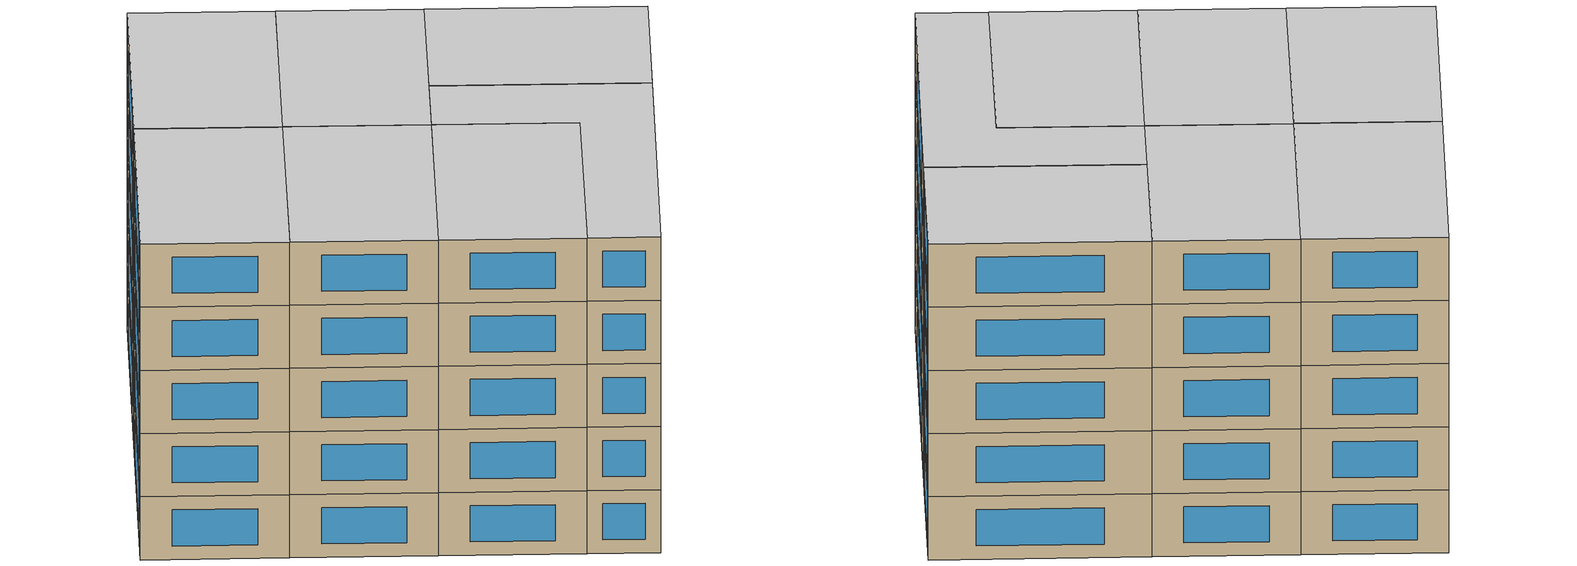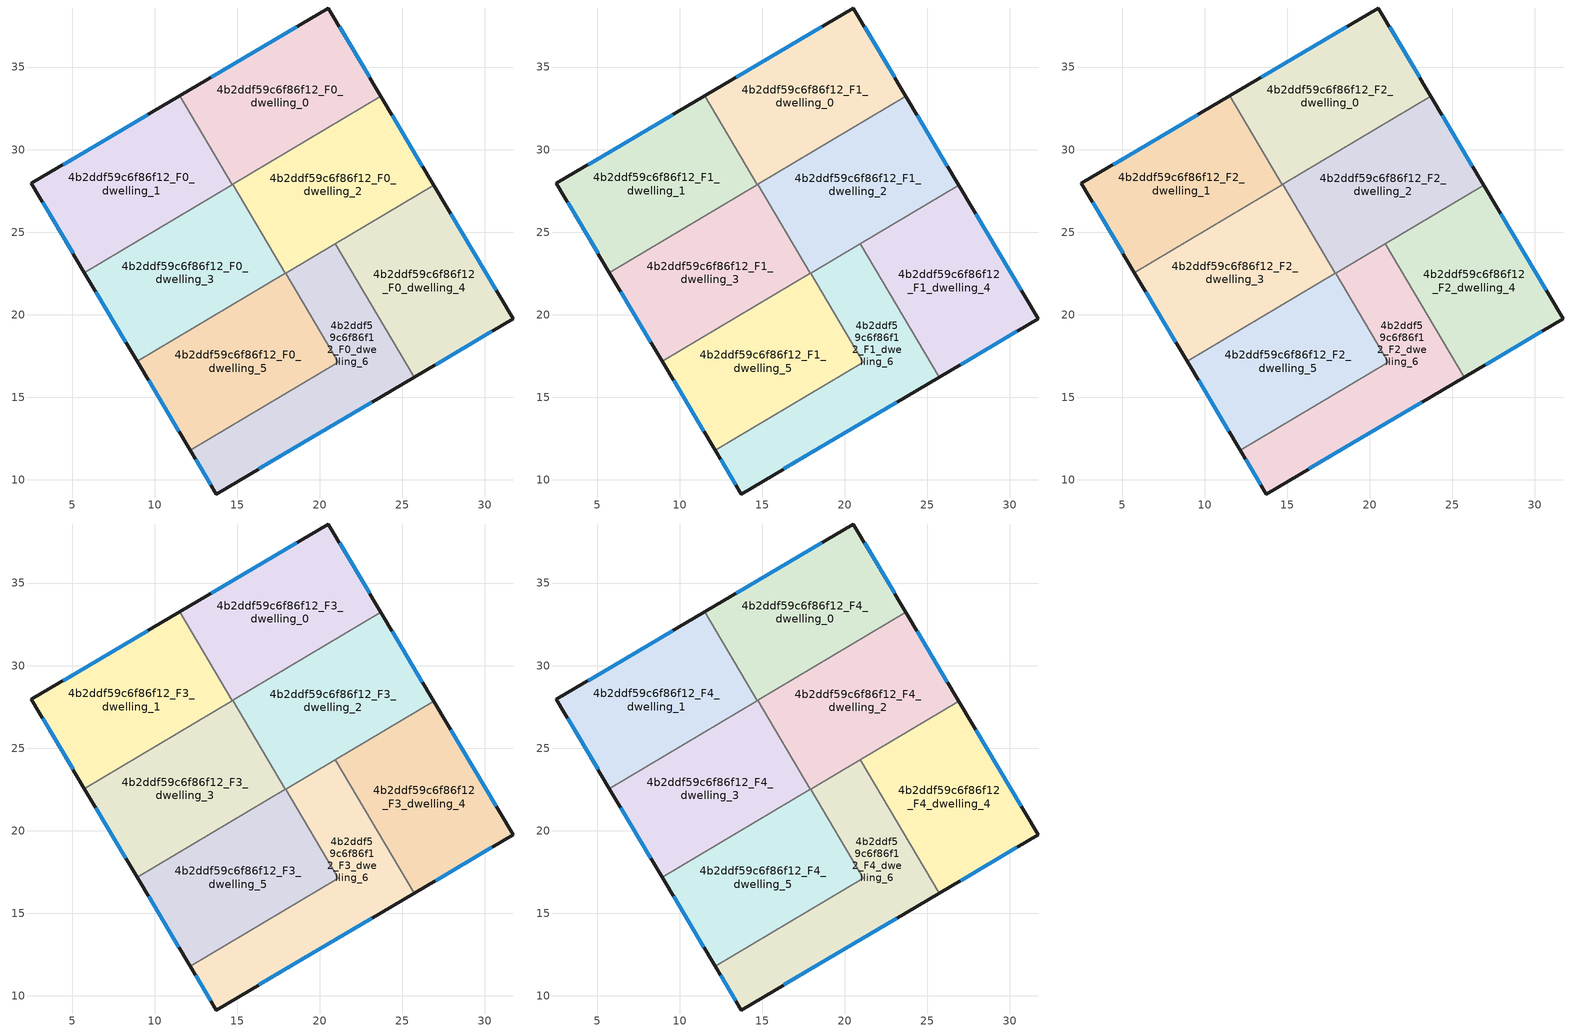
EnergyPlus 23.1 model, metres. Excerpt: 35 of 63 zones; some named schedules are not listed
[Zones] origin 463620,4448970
4b2ddf59c6f86f12_F0_dwelling_0
 floor ground (EU_floor_Construction): 20.53,38.58 23.71,33.23 14.7,27.88 11.5,33.26 z0
 wall outside (EU_wall_Construction): 23.71,33.23 20.53,38.58 11.5,33.26 z0:3
 wall to 4b2ddf59c6f86f12_F0_dwelling_1 (EU_wall_Construction): 11.5,33.26 14.7,27.88 z0:3
 wall to 4b2ddf59c6f86f12_F0_dwelling_2 (EU_wall_Construction): 14.72,27.89 23.71,33.23 z0:3
 wall to 4b2ddf59c6f86f12_F0_dwelling_3 (EU_wall_Construction): 14.7,27.88 14.72,27.89 z0:3
 window (EU_Window_Construction): 18.59,37.44 13.43,34.4 / 23.02,34.37 21.21,37.43 z0.64:2.36
4b2ddf59c6f86f12_F0_dwelling_1
 floor ground (EU_floor_Construction): 11.5,33.26 14.7,27.88 5.74,22.55 2.52,27.96 z0
 wall outside (EU_wall_Construction): 11.5,33.26 2.52,27.96 5.74,22.55 z0:3
 wall to 4b2ddf59c6f86f12_F0_dwelling_3 (EU_wall_Construction): 5.74,22.55 14.7,27.88 z0:3
 window (EU_Window_Construction): 9.58,32.12 4.44,29.09 / 3.21,26.8 5.05,23.71 z0.64:2.36
4b2ddf59c6f86f12_F0_dwelling_2
 floor ground (EU_floor_Construction): 23.71,33.23 26.9,27.85 17.92,22.51 14.72,27.89 z0
 wall outside (EU_wall_Construction): 26.9,27.85 23.71,33.23 z0:3
 wall to 4b2ddf59c6f86f12_F0_dwelling_3 (EU_wall_Construction): 14.72,27.89 17.92,22.51 z0:3
 wall to 4b2ddf59c6f86f12_F0_dwelling_4 (EU_wall_Construction): 20.93,24.3 26.9,27.85 z0:3
 wall to 4b2ddf59c6f86f12_F0_dwelling_6 (EU_wall_Construction): 17.92,22.51 20.93,24.3 z0:3
 window (EU_Window_Construction): 26.22,29 24.39,32.07 z0.64:2.36
4b2ddf59c6f86f12_F0_dwelling_3
 floor ground (EU_floor_Construction): 14.72,27.89 17.92,22.51 8.94,17.17 5.74,22.55 z0
 wall outside (EU_wall_Construction): 5.74,22.55 8.94,17.17 z0:3
 wall to 4b2ddf59c6f86f12_F0_dwelling_5 (EU_wall_Construction): 8.94,17.17 17.92,22.51 z0:3
 window (EU_Window_Construction): 6.42,21.4 8.25,18.33 z0.64:2.36
4b2ddf59c6f86f12_F0_dwelling_4
 floor ground (EU_floor_Construction): 26.9,27.85 31.71,19.75 25.73,16.21 20.93,24.3 z0
 wall outside (EU_wall_Construction): 25.73,16.21 31.71,19.75 26.9,27.85 z0:3
 wall to 4b2ddf59c6f86f12_F0_dwelling_6 (EU_wall_Construction): 20.93,24.3 25.73,16.21 z0:3
 window (EU_Window_Construction): 27.01,16.97 30.43,18.99 / 30.68,21.48 27.93,26.11 z0.64:2.36
4b2ddf59c6f86f12_F0_dwelling_5
 floor ground (EU_floor_Construction): 17.92,22.51 21.12,17.13 12.14,11.79 8.94,17.17 z0
 wall outside (EU_wall_Construction): 8.94,17.17 12.14,11.79 z0:3
 wall to 4b2ddf59c6f86f12_F0_dwelling_6 (EU_wall_Construction): 12.14,11.79 21.12,17.13 17.92,22.51 z0:3
 window (EU_Window_Construction): 9.62,16.02 11.46,12.95 z0.64:2.36
4b2ddf59c6f86f12_F0_dwelling_6
 floor ground (EU_floor_Construction): 20.93,24.3 25.73,16.21 13.73,9.13 12.14,11.79 21.12,17.13 17.92,22.51 z0
 wall outside (EU_wall_Construction): 12.14,11.79 13.73,9.13 25.73,16.21 z0:3
 window (EU_Window_Construction): 16.3,10.65 23.16,14.7 / 12.48,11.22 13.39,9.7 z0.64:2.36
4b2ddf59c6f86f12_F1_dwelling_0
 floor to 4b2ddf59c6f86f12_F0_dwelling_0 (EU_floor_Construction): 20.53,38.58 23.71,33.23 14.7,27.88 11.5,33.26 z3
 wall outside (EU_wall_Construction): 23.71,33.23 20.53,38.58 11.5,33.26 z3:6
 wall to 4b2ddf59c6f86f12_F1_dwelling_1 (EU_wall_Construction): 11.5,33.26 14.7,27.88 z3:6
 wall to 4b2ddf59c6f86f12_F1_dwelling_2 (EU_wall_Construction): 14.72,27.89 23.71,33.23 z3:6
 wall to 4b2ddf59c6f86f12_F1_dwelling_3 (EU_wall_Construction): 14.7,27.88 14.72,27.89 z3:6
 window (EU_Window_Construction): 18.59,37.44 13.43,34.4 / 23.02,34.37 21.21,37.43 z3.64:5.36
4b2ddf59c6f86f12_F1_dwelling_1
 floor to 4b2ddf59c6f86f12_F0_dwelling_1 (EU_floor_Construction): 11.5,33.26 14.7,27.88 5.74,22.55 2.52,27.96 z3
 wall outside (EU_wall_Construction): 11.5,33.26 2.52,27.96 5.74,22.55 z3:6
 wall to 4b2ddf59c6f86f12_F1_dwelling_3 (EU_wall_Construction): 5.74,22.55 14.7,27.88 z3:6
 window (EU_Window_Construction): 9.58,32.12 4.44,29.09 / 3.21,26.8 5.05,23.71 z3.64:5.36
4b2ddf59c6f86f12_F1_dwelling_2
 floor to 4b2ddf59c6f86f12_F0_dwelling_2 (EU_floor_Construction): 23.71,33.23 26.9,27.85 17.92,22.51 14.72,27.89 z3
 wall outside (EU_wall_Construction): 26.9,27.85 23.71,33.23 z3:6
 wall to 4b2ddf59c6f86f12_F1_dwelling_3 (EU_wall_Construction): 14.72,27.89 17.92,22.51 z3:6
 wall to 4b2ddf59c6f86f12_F1_dwelling_4 (EU_wall_Construction): 20.93,24.3 26.9,27.85 z3:6
 wall to 4b2ddf59c6f86f12_F1_dwelling_6 (EU_wall_Construction): 17.92,22.51 20.93,24.3 z3:6
 window (EU_Window_Construction): 26.22,29 24.39,32.07 z3.64:5.36
4b2ddf59c6f86f12_F1_dwelling_3
 floor to 4b2ddf59c6f86f12_F0_dwelling_3 (EU_floor_Construction): 14.72,27.89 17.92,22.51 8.94,17.17 5.74,22.55 z3
 wall outside (EU_wall_Construction): 5.74,22.55 8.94,17.17 z3:6
 wall to 4b2ddf59c6f86f12_F1_dwelling_5 (EU_wall_Construction): 8.94,17.17 17.92,22.51 z3:6
 window (EU_Window_Construction): 6.42,21.4 8.25,18.33 z3.64:5.36
4b2ddf59c6f86f12_F1_dwelling_4
 floor to 4b2ddf59c6f86f12_F0_dwelling_4 (EU_floor_Construction): 26.9,27.85 31.71,19.75 25.73,16.21 20.93,24.3 z3
 wall outside (EU_wall_Construction): 25.73,16.21 31.71,19.75 26.9,27.85 z3:6
 wall to 4b2ddf59c6f86f12_F1_dwelling_6 (EU_wall_Construction): 20.93,24.3 25.73,16.21 z3:6
 window (EU_Window_Construction): 27.01,16.97 30.43,18.99 / 30.68,21.48 27.93,26.11 z3.64:5.36
4b2ddf59c6f86f12_F1_dwelling_5
 floor to 4b2ddf59c6f86f12_F0_dwelling_5 (EU_floor_Construction): 17.92,22.51 21.12,17.13 12.14,11.79 8.94,17.17 z3
 wall outside (EU_wall_Construction): 8.94,17.17 12.14,11.79 z3:6
 wall to 4b2ddf59c6f86f12_F1_dwelling_6 (EU_wall_Construction): 12.14,11.79 21.12,17.13 17.92,22.51 z3:6
 window (EU_Window_Construction): 9.62,16.02 11.46,12.95 z3.64:5.36
4b2ddf59c6f86f12_F1_dwelling_6
 floor to 4b2ddf59c6f86f12_F0_dwelling_6 (EU_floor_Construction): 20.93,24.3 25.73,16.21 13.73,9.13 12.14,11.79 21.12,17.13 17.92,22.51 z3
 wall outside (EU_wall_Construction): 12.14,11.79 13.73,9.13 25.73,16.21 z3:6
 window (EU_Window_Construction): 16.3,10.65 23.16,14.7 / 12.48,11.22 13.39,9.7 z3.64:5.36
4b2ddf59c6f86f12_F2_dwelling_0
 floor to 4b2ddf59c6f86f12_F1_dwelling_0 (EU_floor_Construction): 20.53,38.58 23.71,33.23 14.7,27.88 11.5,33.26 z6
 wall outside (EU_wall_Construction): 23.71,33.23 20.53,38.58 11.5,33.26 z6:9
 wall to 4b2ddf59c6f86f12_F2_dwelling_1 (EU_wall_Construction): 11.5,33.26 14.7,27.88 z6:9
 wall to 4b2ddf59c6f86f12_F2_dwelling_2 (EU_wall_Construction): 14.72,27.89 23.71,33.23 z6:9
 wall to 4b2ddf59c6f86f12_F2_dwelling_3 (EU_wall_Construction): 14.7,27.88 14.72,27.89 z6:9
 window (EU_Window_Construction): 18.59,37.44 13.43,34.4 / 23.02,34.37 21.21,37.43 z6.64:8.36
4b2ddf59c6f86f12_F2_dwelling_1
 floor to 4b2ddf59c6f86f12_F1_dwelling_1 (EU_floor_Construction): 11.5,33.26 14.7,27.88 5.74,22.55 2.52,27.96 z6
 wall outside (EU_wall_Construction): 11.5,33.26 2.52,27.96 5.74,22.55 z6:9
 wall to 4b2ddf59c6f86f12_F2_dwelling_3 (EU_wall_Construction): 5.74,22.55 14.7,27.88 z6:9
 window (EU_Window_Construction): 9.58,32.12 4.44,29.09 / 3.21,26.8 5.05,23.71 z6.64:8.36
4b2ddf59c6f86f12_F2_dwelling_2
 floor to 4b2ddf59c6f86f12_F1_dwelling_2 (EU_floor_Construction): 23.71,33.23 26.9,27.85 17.92,22.51 14.72,27.89 z6
 wall outside (EU_wall_Construction): 26.9,27.85 23.71,33.23 z6:9
 wall to 4b2ddf59c6f86f12_F2_dwelling_3 (EU_wall_Construction): 14.72,27.89 17.92,22.51 z6:9
 wall to 4b2ddf59c6f86f12_F2_dwelling_4 (EU_wall_Construction): 20.93,24.3 26.9,27.85 z6:9
 wall to 4b2ddf59c6f86f12_F2_dwelling_6 (EU_wall_Construction): 17.92,22.51 20.93,24.3 z6:9
 window (EU_Window_Construction): 26.22,29 24.39,32.07 z6.64:8.36
4b2ddf59c6f86f12_F2_dwelling_3
 floor to 4b2ddf59c6f86f12_F1_dwelling_3 (EU_floor_Construction): 14.72,27.89 17.92,22.51 8.94,17.17 5.74,22.55 z6
 wall outside (EU_wall_Construction): 5.74,22.55 8.94,17.17 z6:9
 wall to 4b2ddf59c6f86f12_F2_dwelling_5 (EU_wall_Construction): 8.94,17.17 17.92,22.51 z6:9
 window (EU_Window_Construction): 6.42,21.4 8.25,18.33 z6.64:8.36
4b2ddf59c6f86f12_F2_dwelling_4
 floor to 4b2ddf59c6f86f12_F1_dwelling_4 (EU_floor_Construction): 26.9,27.85 31.71,19.75 25.73,16.21 20.93,24.3 z6
 wall outside (EU_wall_Construction): 25.73,16.21 31.71,19.75 26.9,27.85 z6:9
 wall to 4b2ddf59c6f86f12_F2_dwelling_6 (EU_wall_Construction): 20.93,24.3 25.73,16.21 z6:9
 window (EU_Window_Construction): 27.01,16.97 30.43,18.99 / 30.68,21.48 27.93,26.11 z6.64:8.36
4b2ddf59c6f86f12_F2_dwelling_5
 floor to 4b2ddf59c6f86f12_F1_dwelling_5 (EU_floor_Construction): 17.92,22.51 21.12,17.13 12.14,11.79 8.94,17.17 z6
 wall outside (EU_wall_Construction): 8.94,17.17 12.14,11.79 z6:9
 wall to 4b2ddf59c6f86f12_F2_dwelling_6 (EU_wall_Construction): 12.14,11.79 21.12,17.13 17.92,22.51 z6:9
 window (EU_Window_Construction): 9.62,16.02 11.46,12.95 z6.64:8.36
4b2ddf59c6f86f12_F2_dwelling_6
 floor to 4b2ddf59c6f86f12_F1_dwelling_6 (EU_floor_Construction): 20.93,24.3 25.73,16.21 13.73,9.13 12.14,11.79 21.12,17.13 17.92,22.51 z6
 wall outside (EU_wall_Construction): 12.14,11.79 13.73,9.13 25.73,16.21 z6:9
 window (EU_Window_Construction): 16.3,10.65 23.16,14.7 / 12.48,11.22 13.39,9.7 z6.64:8.36
4b2ddf59c6f86f12_F3_dwelling_0
 floor to 4b2ddf59c6f86f12_F2_dwelling_0 (EU_floor_Construction): 20.53,38.58 23.71,33.23 14.7,27.88 11.5,33.26 z9
 wall outside (EU_wall_Construction): 23.71,33.23 20.53,38.58 11.5,33.26 z9:12
 wall to 4b2ddf59c6f86f12_F3_dwelling_1 (EU_wall_Construction): 11.5,33.26 14.7,27.88 z9:12
 wall to 4b2ddf59c6f86f12_F3_dwelling_2 (EU_wall_Construction): 14.72,27.89 23.71,33.23 z9:12
 wall to 4b2ddf59c6f86f12_F3_dwelling_3 (EU_wall_Construction): 14.7,27.88 14.72,27.89 z9:12
 window (EU_Window_Construction): 18.59,37.44 13.43,34.4 / 23.02,34.37 21.21,37.43 z9.64:11.36
4b2ddf59c6f86f12_F3_dwelling_1
 floor to 4b2ddf59c6f86f12_F2_dwelling_1 (EU_floor_Construction): 11.5,33.26 14.7,27.88 5.74,22.55 2.52,27.96 z9
 wall outside (EU_wall_Construction): 11.5,33.26 2.52,27.96 5.74,22.55 z9:12
 wall to 4b2ddf59c6f86f12_F3_dwelling_3 (EU_wall_Construction): 5.74,22.55 14.7,27.88 z9:12
 window (EU_Window_Construction): 9.58,32.12 4.44,29.09 / 3.21,26.8 5.05,23.71 z9.64:11.36
4b2ddf59c6f86f12_F3_dwelling_2
 floor to 4b2ddf59c6f86f12_F2_dwelling_2 (EU_floor_Construction): 23.71,33.23 26.9,27.85 17.92,22.51 14.72,27.89 z9
 wall outside (EU_wall_Construction): 26.9,27.85 23.71,33.23 z9:12
 wall to 4b2ddf59c6f86f12_F3_dwelling_3 (EU_wall_Construction): 14.72,27.89 17.92,22.51 z9:12
 wall to 4b2ddf59c6f86f12_F3_dwelling_4 (EU_wall_Construction): 20.93,24.3 26.9,27.85 z9:12
 wall to 4b2ddf59c6f86f12_F3_dwelling_6 (EU_wall_Construction): 17.92,22.51 20.93,24.3 z9:12
 window (EU_Window_Construction): 26.22,29 24.39,32.07 z9.64:11.36
4b2ddf59c6f86f12_F3_dwelling_3
 floor to 4b2ddf59c6f86f12_F2_dwelling_3 (EU_floor_Construction): 14.72,27.89 17.92,22.51 8.94,17.17 5.74,22.55 z9
 wall outside (EU_wall_Construction): 5.74,22.55 8.94,17.17 z9:12
 wall to 4b2ddf59c6f86f12_F3_dwelling_5 (EU_wall_Construction): 8.94,17.17 17.92,22.51 z9:12
 window (EU_Window_Construction): 6.42,21.4 8.25,18.33 z9.64:11.36
4b2ddf59c6f86f12_F3_dwelling_4
 floor to 4b2ddf59c6f86f12_F2_dwelling_4 (EU_floor_Construction): 26.9,27.85 31.71,19.75 25.73,16.21 20.93,24.3 z9
 wall outside (EU_wall_Construction): 25.73,16.21 31.71,19.75 26.9,27.85 z9:12
 wall to 4b2ddf59c6f86f12_F3_dwelling_6 (EU_wall_Construction): 20.93,24.3 25.73,16.21 z9:12
 window (EU_Window_Construction): 27.01,16.97 30.43,18.99 / 30.68,21.48 27.93,26.11 z9.64:11.36
4b2ddf59c6f86f12_F3_dwelling_5
 floor to 4b2ddf59c6f86f12_F2_dwelling_5 (EU_floor_Construction): 17.92,22.51 21.12,17.13 12.14,11.79 8.94,17.17 z9
 wall outside (EU_wall_Construction): 8.94,17.17 12.14,11.79 z9:12
 wall to 4b2ddf59c6f86f12_F3_dwelling_6 (EU_wall_Construction): 12.14,11.79 21.12,17.13 17.92,22.51 z9:12
 window (EU_Window_Construction): 9.62,16.02 11.46,12.95 z9.64:11.36
4b2ddf59c6f86f12_F3_dwelling_6
 floor to 4b2ddf59c6f86f12_F2_dwelling_6 (EU_floor_Construction): 20.93,24.3 25.73,16.21 13.73,9.13 12.14,11.79 21.12,17.13 17.92,22.51 z9
 wall outside (EU_wall_Construction): 12.14,11.79 13.73,9.13 25.73,16.21 z9:12
 window (EU_Window_Construction): 16.3,10.65 23.16,14.7 / 12.48,11.22 13.39,9.7 z9.64:11.36
4b2ddf59c6f86f12_F4_dwelling_0
 floor to 4b2ddf59c6f86f12_F3_dwelling_0 (EU_floor_Construction): 20.53,38.58 23.71,33.23 14.7,27.88 11.5,33.26 z12
 wall outside (EU_wall_Construction): 23.71,33.23 20.53,38.58 11.5,33.26 z12:15
 wall to 4b2ddf59c6f86f12_F4_dwelling_1 (EU_wall_Construction): 11.5,33.26 14.7,27.88 z12:15
 wall to 4b2ddf59c6f86f12_F4_dwelling_2 (EU_wall_Construction): 14.72,27.89 23.71,33.23 z12:15
 wall to 4b2ddf59c6f86f12_F4_dwelling_3 (EU_wall_Construction): 14.7,27.88 14.72,27.89 z12:15
 window (EU_Window_Construction): 18.59,37.44 13.43,34.4 / 23.02,34.37 21.21,37.43 z12.64:14.36
 ceiling to 4b2ddf59c6f86f12_F5_dwelling_0 (EU_floor_Construction): 23.71,33.23 20.53,38.58 11.5,33.26 14.7,27.88 z15
4b2ddf59c6f86f12_F4_dwelling_1
 floor to 4b2ddf59c6f86f12_F3_dwelling_1 (EU_floor_Construction): 11.5,33.26 14.7,27.88 5.74,22.55 2.52,27.96 z12
 wall outside (EU_wall_Construction): 11.5,33.26 2.52,27.96 5.74,22.55 z12:15
 wall to 4b2ddf59c6f86f12_F4_dwelling_3 (EU_wall_Construction): 5.74,22.55 14.7,27.88 z12:15
 window (EU_Window_Construction): 9.58,32.12 4.44,29.09 / 3.21,26.8 5.05,23.71 z12.64:14.36
 ceiling to 4b2ddf59c6f86f12_F5_dwelling_1 (EU_floor_Construction): 14.7,27.88 11.5,33.26 2.52,27.96 5.74,22.55 z15
4b2ddf59c6f86f12_F4_dwelling_2
 floor to 4b2ddf59c6f86f12_F3_dwelling_2 (EU_floor_Construction): 23.71,33.23 26.9,27.85 17.92,22.51 14.72,27.89 z12
 wall outside (EU_wall_Construction): 26.9,27.85 23.71,33.23 z12:15
 wall to 4b2ddf59c6f86f12_F4_dwelling_3 (EU_wall_Construction): 14.72,27.89 17.92,22.51 z12:15
 wall to 4b2ddf59c6f86f12_F4_dwelling_4 (EU_wall_Construction): 20.93,24.3 26.9,27.85 z12:15
 wall to 4b2ddf59c6f86f12_F4_dwelling_6 (EU_wall_Construction): 17.92,22.51 20.93,24.3 z12:15
 window (EU_Window_Construction): 26.22,29 24.39,32.07 z12.64:14.36
 ceiling to 4b2ddf59c6f86f12_F5_dwelling_2 (EU_floor_Construction): 26.9,27.85 23.71,33.23 14.72,27.89 17.92,22.51 z15
4b2ddf59c6f86f12_F4_dwelling_3
 floor to 4b2ddf59c6f86f12_F3_dwelling_3 (EU_floor_Construction): 14.72,27.89 17.92,22.51 8.94,17.17 5.74,22.55 z12
 wall outside (EU_wall_Construction): 5.74,22.55 8.94,17.17 z12:15
 wall to 4b2ddf59c6f86f12_F4_dwelling_5 (EU_wall_Construction): 8.94,17.17 17.92,22.51 z12:15
 window (EU_Window_Construction): 6.42,21.4 8.25,18.33 z12.64:14.36
 ceiling to 4b2ddf59c6f86f12_F5_dwelling_3 (EU_floor_Construction): 17.92,22.51 14.72,27.89 5.74,22.55 8.94,17.17 z15
4b2ddf59c6f86f12_F4_dwelling_4
 floor to 4b2ddf59c6f86f12_F3_dwelling_4 (EU_floor_Construction): 26.9,27.85 31.71,19.75 25.73,16.21 20.93,24.3 z12
 wall outside (EU_wall_Construction): 25.73,16.21 31.71,19.75 26.9,27.85 z12:15
 wall to 4b2ddf59c6f86f12_F4_dwelling_6 (EU_wall_Construction): 20.93,24.3 25.73,16.21 z12:15
 window (EU_Window_Construction): 27.01,16.97 30.43,18.99 / 30.68,21.48 27.93,26.11 z12.64:14.36
 ceiling to 4b2ddf59c6f86f12_F5_dwelling_4 (EU_floor_Construction): 31.71,19.75 26.9,27.85 20.93,24.3 25.73,16.21 z15
4b2ddf59c6f86f12_F4_dwelling_5
 floor to 4b2ddf59c6f86f12_F3_dwelling_5 (EU_floor_Construction): 17.92,22.51 21.12,17.13 12.14,11.79 8.94,17.17 z12
 wall outside (EU_wall_Construction): 8.94,17.17 12.14,11.79 z12:15
 wall to 4b2ddf59c6f86f12_F4_dwelling_6 (EU_wall_Construction): 12.14,11.79 21.12,17.13 17.92,22.51 z12:15
 window (EU_Window_Construction): 9.62,16.02 11.46,12.95 z12.64:14.36
 ceiling to 4b2ddf59c6f86f12_F5_dwelling_5 (EU_floor_Construction): 21.12,17.13 17.92,22.51 8.94,17.17 12.14,11.79 z15
4b2ddf59c6f86f12_F4_dwelling_6
 floor to 4b2ddf59c6f86f12_F3_dwelling_6 (EU_floor_Construction): 20.93,24.3 25.73,16.21 13.73,9.13 12.14,11.79 21.12,17.13 17.92,22.51 z12
 wall outside (EU_wall_Construction): 12.14,11.79 13.73,9.13 25.73,16.21 z12:15
 window (EU_Window_Construction): 16.3,10.65 23.16,14.7 / 12.48,11.22 13.39,9.7 z12.64:14.36
 ceiling to 4b2ddf59c6f86f12_F5_dwelling_6 (EU_floor_Construction): 25.73,16.21 20.93,24.3 17.92,22.51 21.12,17.13 12.14,11.79 13.73,9.13 z15
[Building]
EU S2 Campaign: North Axis=0; Terrain=City; Solar Distribution=FullExterior
[Site:Location]
Yerevan-Zvartnots.Intl.AP: Latitude=40.15; Longitude=44.383; Time Zone=4; Elevation=854
[SizingPeriod:WeatherFileDays]
AnnualSizingPeriod: Begin Month=1; Begin Day of Month=1; End Month=12; End Day of Month=31; Day of Week for Start Day=Monday; Use Weather File Daylight Saving Period=No; Use Weather File Rain and Snow Indicators=No
[MATERIAL]
EU_InternalMass_Material: Roughness=MediumRough; Thickness=0.1; Conductivity=1; Density=1800; Specific Heat=900; Thermal Absorptance=0.9; Solar Absorptance=0.7; Visible Absorptance=0.7
[MATERIAL:NOMASS] Roughness=MediumRough; Thermal Absorptance=0.9; Solar Absorptance=0.7; Visible Absorptance=0.7
Name | Thermal Resistance
EU_wall_NoMass | 1.05043
EU_floor_NoMass | 0.478065
[WINDOWMATERIAL:SIMPLEGLAZINGSYSTEM]
EU_Window_SimpleGlazing: UFactor=2.5566; Solar Heat Gain Coefficient=0.75; Visible Transmittance=0.75
[CONSTRUCTION]
EU_wall_Construction: EU_wall_NoMass
EU_floor_Construction: EU_floor_NoMass
EU_Window_Construction: EU_Window_SimpleGlazing
EU_InternalMass_Construction: EU_InternalMass_Material
[ZONE] Type=1; Multiplier=1; Ceiling Height=autocalculate; Floor Area=autocalculate; Part of Total Floor Area=Yes
Name | Volume
4b2ddf59c6f86f12_F0_dwelling_0; 4b2ddf59c6f86f12_F1_dwelling_0; 4b2ddf59c6f86f12_F2_dwelling_0; 4b2ddf59c6f86f12_F3_dwelling_0; 4b2ddf59c6f86f12_F4_dwelling_0 | 196.185
4b2ddf59c6f86f12_F0_dwelling_1; 4b2ddf59c6f86f12_F1_dwelling_1; 4b2ddf59c6f86f12_F2_dwelling_1; 4b2ddf59c6f86f12_F3_dwelling_1; 4b2ddf59c6f86f12_F4_dwelling_1 | 196.187
4b2ddf59c6f86f12_F0_dwelling_2; 4b2ddf59c6f86f12_F1_dwelling_2; 4b2ddf59c6f86f12_F2_dwelling_2; 4b2ddf59c6f86f12_F3_dwelling_2; 4b2ddf59c6f86f12_F4_dwelling_2 | 196.191
4b2ddf59c6f86f12_F0_dwelling_3; 4b2ddf59c6f86f12_F1_dwelling_3; 4b2ddf59c6f86f12_F2_dwelling_3; 4b2ddf59c6f86f12_F3_dwelling_3; 4b2ddf59c6f86f12_F4_dwelling_3 | 196.186
4b2ddf59c6f86f12_F0_dwelling_4; 4b2ddf59c6f86f12_F1_dwelling_4; 4b2ddf59c6f86f12_F2_dwelling_4; 4b2ddf59c6f86f12_F3_dwelling_4; 4b2ddf59c6f86f12_F4_dwelling_4 | 196.181
4b2ddf59c6f86f12_F0_dwelling_5; 4b2ddf59c6f86f12_F1_dwelling_5; 4b2ddf59c6f86f12_F2_dwelling_5; 4b2ddf59c6f86f12_F3_dwelling_5; 4b2ddf59c6f86f12_F4_dwelling_5 | 196.18
4b2ddf59c6f86f12_F0_dwelling_6; 4b2ddf59c6f86f12_F1_dwelling_6; 4b2ddf59c6f86f12_F2_dwelling_6; 4b2ddf59c6f86f12_F3_dwelling_6; 4b2ddf59c6f86f12_F4_dwelling_6 | 196.157
[INTERNALMASS] Construction=EU_InternalMass_Construction
Name | Zone or ZoneList | Surface Area
4b2ddf59c6f86f12_F0_dwelling_0_EU_InternalMass | 4b2ddf59c6f86f12_F0_dwelling_0 | 65.395
4b2ddf59c6f86f12_F0_dwelling_1_EU_InternalMass | 4b2ddf59c6f86f12_F0_dwelling_1 | 65.3959
4b2ddf59c6f86f12_F0_dwelling_2_EU_InternalMass | 4b2ddf59c6f86f12_F0_dwelling_2 | 65.3962
4b2ddf59c6f86f12_F0_dwelling_3_EU_InternalMass | 4b2ddf59c6f86f12_F0_dwelling_3 | 65.3955
4b2ddf59c6f86f12_F0_dwelling_4_EU_InternalMass | 4b2ddf59c6f86f12_F0_dwelling_4 | 65.3925
4b2ddf59c6f86f12_F0_dwelling_5_EU_InternalMass | 4b2ddf59c6f86f12_F0_dwelling_5 | 65.3918
4b2ddf59c6f86f12_F0_dwelling_6_EU_InternalMass | 4b2ddf59c6f86f12_F0_dwelling_6 | 65.3858
4b2ddf59c6f86f12_F1_dwelling_0_EU_InternalMass | 4b2ddf59c6f86f12_F1_dwelling_0 | 65.395
4b2ddf59c6f86f12_F1_dwelling_1_EU_InternalMass | 4b2ddf59c6f86f12_F1_dwelling_1 | 65.3959
4b2ddf59c6f86f12_F1_dwelling_2_EU_InternalMass | 4b2ddf59c6f86f12_F1_dwelling_2 | 65.3962
4b2ddf59c6f86f12_F1_dwelling_3_EU_InternalMass | 4b2ddf59c6f86f12_F1_dwelling_3 | 65.3955
4b2ddf59c6f86f12_F1_dwelling_4_EU_InternalMass | 4b2ddf59c6f86f12_F1_dwelling_4 | 65.3925
4b2ddf59c6f86f12_F1_dwelling_5_EU_InternalMass | 4b2ddf59c6f86f12_F1_dwelling_5 | 65.3918
4b2ddf59c6f86f12_F1_dwelling_6_EU_InternalMass | 4b2ddf59c6f86f12_F1_dwelling_6 | 65.3858
4b2ddf59c6f86f12_F2_dwelling_0_EU_InternalMass | 4b2ddf59c6f86f12_F2_dwelling_0 | 65.395
4b2ddf59c6f86f12_F2_dwelling_1_EU_InternalMass | 4b2ddf59c6f86f12_F2_dwelling_1 | 65.3959
4b2ddf59c6f86f12_F2_dwelling_2_EU_InternalMass | 4b2ddf59c6f86f12_F2_dwelling_2 | 65.3962
4b2ddf59c6f86f12_F2_dwelling_3_EU_InternalMass | 4b2ddf59c6f86f12_F2_dwelling_3 | 65.3955
4b2ddf59c6f86f12_F2_dwelling_4_EU_InternalMass | 4b2ddf59c6f86f12_F2_dwelling_4 | 65.3925
4b2ddf59c6f86f12_F2_dwelling_5_EU_InternalMass | 4b2ddf59c6f86f12_F2_dwelling_5 | 65.3918
4b2ddf59c6f86f12_F2_dwelling_6_EU_InternalMass | 4b2ddf59c6f86f12_F2_dwelling_6 | 65.3858
4b2ddf59c6f86f12_F3_dwelling_0_EU_InternalMass | 4b2ddf59c6f86f12_F3_dwelling_0 | 65.395
4b2ddf59c6f86f12_F3_dwelling_1_EU_InternalMass | 4b2ddf59c6f86f12_F3_dwelling_1 | 65.3959
4b2ddf59c6f86f12_F3_dwelling_2_EU_InternalMass | 4b2ddf59c6f86f12_F3_dwelling_2 | 65.3962
4b2ddf59c6f86f12_F3_dwelling_3_EU_InternalMass | 4b2ddf59c6f86f12_F3_dwelling_3 | 65.3955
4b2ddf59c6f86f12_F3_dwelling_4_EU_InternalMass | 4b2ddf59c6f86f12_F3_dwelling_4 | 65.3925
4b2ddf59c6f86f12_F3_dwelling_5_EU_InternalMass | 4b2ddf59c6f86f12_F3_dwelling_5 | 65.3918
4b2ddf59c6f86f12_F3_dwelling_6_EU_InternalMass | 4b2ddf59c6f86f12_F3_dwelling_6 | 65.3858
4b2ddf59c6f86f12_F4_dwelling_0_EU_InternalMass | 4b2ddf59c6f86f12_F4_dwelling_0 | 65.395
4b2ddf59c6f86f12_F4_dwelling_1_EU_InternalMass | 4b2ddf59c6f86f12_F4_dwelling_1 | 65.3959
4b2ddf59c6f86f12_F4_dwelling_2_EU_InternalMass | 4b2ddf59c6f86f12_F4_dwelling_2 | 65.3962
4b2ddf59c6f86f12_F4_dwelling_3_EU_InternalMass | 4b2ddf59c6f86f12_F4_dwelling_3 | 65.3955
4b2ddf59c6f86f12_F4_dwelling_4_EU_InternalMass | 4b2ddf59c6f86f12_F4_dwelling_4 | 65.3925
4b2ddf59c6f86f12_F4_dwelling_5_EU_InternalMass | 4b2ddf59c6f86f12_F4_dwelling_5 | 65.3918
4b2ddf59c6f86f12_F4_dwelling_6_EU_InternalMass | 4b2ddf59c6f86f12_F4_dwelling_6 | 65.3858
[OTHEREQUIPMENT] Fuel Type=Electricity; Design Level Calculation Method=Watts/Area; Power per Zone Floor Area=1; Fraction Latent=0; Fraction Radiant=0; Fraction Lost=0; Carbon Dioxide Generation Rate=0; EndUse Subcategory=EU_Step8_InternalGains
Name | Zone or ZoneList or Space or SpaceList | Schedule
EU_Step8_InternalGain_4b2ddf59c6f86f12_F0_dwelling_0_f000 | 4b2ddf59c6f86f12_F0_dwelling_0 | EU_Step8_GainSchedule_4b2ddf59c6f86f12_F0_dwelling_0_f000
EU_Step8_InternalGain_4b2ddf59c6f86f12_F0_dwelling_1_f000 | 4b2ddf59c6f86f12_F0_dwelling_1 | EU_Step8_GainSchedule_4b2ddf59c6f86f12_F0_dwelling_1_f000
EU_Step8_InternalGain_4b2ddf59c6f86f12_F0_dwelling_2_f000 | 4b2ddf59c6f86f12_F0_dwelling_2 | EU_Step8_GainSchedule_4b2ddf59c6f86f12_F0_dwelling_2_f000
EU_Step8_InternalGain_4b2ddf59c6f86f12_F0_dwelling_3_f000 | 4b2ddf59c6f86f12_F0_dwelling_3 | EU_Step8_GainSchedule_4b2ddf59c6f86f12_F0_dwelling_3_f000
EU_Step8_InternalGain_4b2ddf59c6f86f12_F0_dwelling_4_f000 | 4b2ddf59c6f86f12_F0_dwelling_4 | EU_Step8_GainSchedule_4b2ddf59c6f86f12_F0_dwelling_4_f000
EU_Step8_InternalGain_4b2ddf59c6f86f12_F0_dwelling_5_f000 | 4b2ddf59c6f86f12_F0_dwelling_5 | EU_Step8_GainSchedule_4b2ddf59c6f86f12_F0_dwelling_5_f000
EU_Step8_InternalGain_4b2ddf59c6f86f12_F0_dwelling_6_f000 | 4b2ddf59c6f86f12_F0_dwelling_6 | EU_Step8_GainSchedule_4b2ddf59c6f86f12_F0_dwelling_6_f000
EU_Step8_InternalGain_4b2ddf59c6f86f12_F1_dwelling_0_f000 | 4b2ddf59c6f86f12_F1_dwelling_0 | EU_Step8_GainSchedule_4b2ddf59c6f86f12_F1_dwelling_0_f000
EU_Step8_InternalGain_4b2ddf59c6f86f12_F1_dwelling_1_f000 | 4b2ddf59c6f86f12_F1_dwelling_1 | EU_Step8_GainSchedule_4b2ddf59c6f86f12_F1_dwelling_1_f000
EU_Step8_InternalGain_4b2ddf59c6f86f12_F1_dwelling_2_f000 | 4b2ddf59c6f86f12_F1_dwelling_2 | EU_Step8_GainSchedule_4b2ddf59c6f86f12_F1_dwelling_2_f000
EU_Step8_InternalGain_4b2ddf59c6f86f12_F1_dwelling_3_f000 | 4b2ddf59c6f86f12_F1_dwelling_3 | EU_Step8_GainSchedule_4b2ddf59c6f86f12_F1_dwelling_3_f000
EU_Step8_InternalGain_4b2ddf59c6f86f12_F1_dwelling_4_f000 | 4b2ddf59c6f86f12_F1_dwelling_4 | EU_Step8_GainSchedule_4b2ddf59c6f86f12_F1_dwelling_4_f000
EU_Step8_InternalGain_4b2ddf59c6f86f12_F1_dwelling_5_f000 | 4b2ddf59c6f86f12_F1_dwelling_5 | EU_Step8_GainSchedule_4b2ddf59c6f86f12_F1_dwelling_5_f000
EU_Step8_InternalGain_4b2ddf59c6f86f12_F1_dwelling_6_f000 | 4b2ddf59c6f86f12_F1_dwelling_6 | EU_Step8_GainSchedule_4b2ddf59c6f86f12_F1_dwelling_6_f000
EU_Step8_InternalGain_4b2ddf59c6f86f12_F2_dwelling_0_f000 | 4b2ddf59c6f86f12_F2_dwelling_0 | EU_Step8_GainSchedule_4b2ddf59c6f86f12_F2_dwelling_0_f000
EU_Step8_InternalGain_4b2ddf59c6f86f12_F2_dwelling_1_f000 | 4b2ddf59c6f86f12_F2_dwelling_1 | EU_Step8_GainSchedule_4b2ddf59c6f86f12_F2_dwelling_1_f000
EU_Step8_InternalGain_4b2ddf59c6f86f12_F2_dwelling_2_f000 | 4b2ddf59c6f86f12_F2_dwelling_2 | EU_Step8_GainSchedule_4b2ddf59c6f86f12_F2_dwelling_2_f000
EU_Step8_InternalGain_4b2ddf59c6f86f12_F2_dwelling_3_f000 | 4b2ddf59c6f86f12_F2_dwelling_3 | EU_Step8_GainSchedule_4b2ddf59c6f86f12_F2_dwelling_3_f000
EU_Step8_InternalGain_4b2ddf59c6f86f12_F2_dwelling_4_f000 | 4b2ddf59c6f86f12_F2_dwelling_4 | EU_Step8_GainSchedule_4b2ddf59c6f86f12_F2_dwelling_4_f000
EU_Step8_InternalGain_4b2ddf59c6f86f12_F2_dwelling_5_f000 | 4b2ddf59c6f86f12_F2_dwelling_5 | EU_Step8_GainSchedule_4b2ddf59c6f86f12_F2_dwelling_5_f000
EU_Step8_InternalGain_4b2ddf59c6f86f12_F2_dwelling_6_f000 | 4b2ddf59c6f86f12_F2_dwelling_6 | EU_Step8_GainSchedule_4b2ddf59c6f86f12_F2_dwelling_6_f000
EU_Step8_InternalGain_4b2ddf59c6f86f12_F3_dwelling_0_f000 | 4b2ddf59c6f86f12_F3_dwelling_0 | EU_Step8_GainSchedule_4b2ddf59c6f86f12_F3_dwelling_0_f000
EU_Step8_InternalGain_4b2ddf59c6f86f12_F3_dwelling_1_f000 | 4b2ddf59c6f86f12_F3_dwelling_1 | EU_Step8_GainSchedule_4b2ddf59c6f86f12_F3_dwelling_1_f000
EU_Step8_InternalGain_4b2ddf59c6f86f12_F3_dwelling_2_f000 | 4b2ddf59c6f86f12_F3_dwelling_2 | EU_Step8_GainSchedule_4b2ddf59c6f86f12_F3_dwelling_2_f000
EU_Step8_InternalGain_4b2ddf59c6f86f12_F3_dwelling_3_f000 | 4b2ddf59c6f86f12_F3_dwelling_3 | EU_Step8_GainSchedule_4b2ddf59c6f86f12_F3_dwelling_3_f000
EU_Step8_InternalGain_4b2ddf59c6f86f12_F3_dwelling_4_f000 | 4b2ddf59c6f86f12_F3_dwelling_4 | EU_Step8_GainSchedule_4b2ddf59c6f86f12_F3_dwelling_4_f000
EU_Step8_InternalGain_4b2ddf59c6f86f12_F3_dwelling_5_f000 | 4b2ddf59c6f86f12_F3_dwelling_5 | EU_Step8_GainSchedule_4b2ddf59c6f86f12_F3_dwelling_5_f000
EU_Step8_InternalGain_4b2ddf59c6f86f12_F3_dwelling_6_f000 | 4b2ddf59c6f86f12_F3_dwelling_6 | EU_Step8_GainSchedule_4b2ddf59c6f86f12_F3_dwelling_6_f000
EU_Step8_InternalGain_4b2ddf59c6f86f12_F4_dwelling_0_f000 | 4b2ddf59c6f86f12_F4_dwelling_0 | EU_Step8_GainSchedule_4b2ddf59c6f86f12_F4_dwelling_0_f000
EU_Step8_InternalGain_4b2ddf59c6f86f12_F4_dwelling_1_f000 | 4b2ddf59c6f86f12_F4_dwelling_1 | EU_Step8_GainSchedule_4b2ddf59c6f86f12_F4_dwelling_1_f000
EU_Step8_InternalGain_4b2ddf59c6f86f12_F4_dwelling_2_f000 | 4b2ddf59c6f86f12_F4_dwelling_2 | EU_Step8_GainSchedule_4b2ddf59c6f86f12_F4_dwelling_2_f000
EU_Step8_InternalGain_4b2ddf59c6f86f12_F4_dwelling_3_f000 | 4b2ddf59c6f86f12_F4_dwelling_3 | EU_Step8_GainSchedule_4b2ddf59c6f86f12_F4_dwelling_3_f000
EU_Step8_InternalGain_4b2ddf59c6f86f12_F4_dwelling_4_f000 | 4b2ddf59c6f86f12_F4_dwelling_4 | EU_Step8_GainSchedule_4b2ddf59c6f86f12_F4_dwelling_4_f000
EU_Step8_InternalGain_4b2ddf59c6f86f12_F4_dwelling_5_f000 | 4b2ddf59c6f86f12_F4_dwelling_5 | EU_Step8_GainSchedule_4b2ddf59c6f86f12_F4_dwelling_5_f000
EU_Step8_InternalGain_4b2ddf59c6f86f12_F4_dwelling_6_f000 | 4b2ddf59c6f86f12_F4_dwelling_6 | EU_Step8_GainSchedule_4b2ddf59c6f86f12_F4_dwelling_6_f000
[ZONEVENTILATION:DESIGNFLOWRATE] Schedule=EU_AlwaysOn; Design Flow Rate Calculation Method=AirChanges/Hour; Air Changes per Hour=0.557805; Ventilation Type=Natural; Fan Pressure Rise=0; Fan Total Efficiency=1; Constant Term Coefficient=1; Temperature Term Coefficient=0; Velocity Term Coefficient=0; Velocity Squared Term Coefficient=0; Minimum Indoor Temperature=-100; Maximum Indoor Temperature=100; Delta Temperature=-100; Minimum Outdoor Temperature=-100; Maximum Outdoor Temperature=100; Maximum Wind Speed=40
Name | Zone or ZoneList or Space or SpaceList
EU_ConstantAir_4b2ddf59c6f86f12_F0_dwelling_0 | 4b2ddf59c6f86f12_F0_dwelling_0
EU_ConstantAir_4b2ddf59c6f86f12_F0_dwelling_1 | 4b2ddf59c6f86f12_F0_dwelling_1
EU_ConstantAir_4b2ddf59c6f86f12_F0_dwelling_2 | 4b2ddf59c6f86f12_F0_dwelling_2
EU_ConstantAir_4b2ddf59c6f86f12_F0_dwelling_3 | 4b2ddf59c6f86f12_F0_dwelling_3
EU_ConstantAir_4b2ddf59c6f86f12_F0_dwelling_4 | 4b2ddf59c6f86f12_F0_dwelling_4
EU_ConstantAir_4b2ddf59c6f86f12_F0_dwelling_5 | 4b2ddf59c6f86f12_F0_dwelling_5
EU_ConstantAir_4b2ddf59c6f86f12_F0_dwelling_6 | 4b2ddf59c6f86f12_F0_dwelling_6
EU_ConstantAir_4b2ddf59c6f86f12_F1_dwelling_0 | 4b2ddf59c6f86f12_F1_dwelling_0
EU_ConstantAir_4b2ddf59c6f86f12_F1_dwelling_1 | 4b2ddf59c6f86f12_F1_dwelling_1
EU_ConstantAir_4b2ddf59c6f86f12_F1_dwelling_2 | 4b2ddf59c6f86f12_F1_dwelling_2
EU_ConstantAir_4b2ddf59c6f86f12_F1_dwelling_3 | 4b2ddf59c6f86f12_F1_dwelling_3
EU_ConstantAir_4b2ddf59c6f86f12_F1_dwelling_4 | 4b2ddf59c6f86f12_F1_dwelling_4
EU_ConstantAir_4b2ddf59c6f86f12_F1_dwelling_5 | 4b2ddf59c6f86f12_F1_dwelling_5
EU_ConstantAir_4b2ddf59c6f86f12_F1_dwelling_6 | 4b2ddf59c6f86f12_F1_dwelling_6
EU_ConstantAir_4b2ddf59c6f86f12_F2_dwelling_0 | 4b2ddf59c6f86f12_F2_dwelling_0
EU_ConstantAir_4b2ddf59c6f86f12_F2_dwelling_1 | 4b2ddf59c6f86f12_F2_dwelling_1
EU_ConstantAir_4b2ddf59c6f86f12_F2_dwelling_2 | 4b2ddf59c6f86f12_F2_dwelling_2
EU_ConstantAir_4b2ddf59c6f86f12_F2_dwelling_3 | 4b2ddf59c6f86f12_F2_dwelling_3
EU_ConstantAir_4b2ddf59c6f86f12_F2_dwelling_4 | 4b2ddf59c6f86f12_F2_dwelling_4
EU_ConstantAir_4b2ddf59c6f86f12_F2_dwelling_5 | 4b2ddf59c6f86f12_F2_dwelling_5
EU_ConstantAir_4b2ddf59c6f86f12_F2_dwelling_6 | 4b2ddf59c6f86f12_F2_dwelling_6
EU_ConstantAir_4b2ddf59c6f86f12_F3_dwelling_0 | 4b2ddf59c6f86f12_F3_dwelling_0
EU_ConstantAir_4b2ddf59c6f86f12_F3_dwelling_1 | 4b2ddf59c6f86f12_F3_dwelling_1
EU_ConstantAir_4b2ddf59c6f86f12_F3_dwelling_2 | 4b2ddf59c6f86f12_F3_dwelling_2
EU_ConstantAir_4b2ddf59c6f86f12_F3_dwelling_3 | 4b2ddf59c6f86f12_F3_dwelling_3
EU_ConstantAir_4b2ddf59c6f86f12_F3_dwelling_4 | 4b2ddf59c6f86f12_F3_dwelling_4
EU_ConstantAir_4b2ddf59c6f86f12_F3_dwelling_5 | 4b2ddf59c6f86f12_F3_dwelling_5
EU_ConstantAir_4b2ddf59c6f86f12_F3_dwelling_6 | 4b2ddf59c6f86f12_F3_dwelling_6
EU_ConstantAir_4b2ddf59c6f86f12_F4_dwelling_0 | 4b2ddf59c6f86f12_F4_dwelling_0
EU_ConstantAir_4b2ddf59c6f86f12_F4_dwelling_1 | 4b2ddf59c6f86f12_F4_dwelling_1
EU_ConstantAir_4b2ddf59c6f86f12_F4_dwelling_2 | 4b2ddf59c6f86f12_F4_dwelling_2
EU_ConstantAir_4b2ddf59c6f86f12_F4_dwelling_3 | 4b2ddf59c6f86f12_F4_dwelling_3
EU_ConstantAir_4b2ddf59c6f86f12_F4_dwelling_4 | 4b2ddf59c6f86f12_F4_dwelling_4
EU_ConstantAir_4b2ddf59c6f86f12_F4_dwelling_5 | 4b2ddf59c6f86f12_F4_dwelling_5
EU_ConstantAir_4b2ddf59c6f86f12_F4_dwelling_6 | 4b2ddf59c6f86f12_F4_dwelling_6
[HVACTEMPLATE:ZONE:IDEALLOADSAIRSYSTEM] System Availability Schedule=EU_AlwaysOn; Maximum Heating Supply Air Temperature=50; Minimum Cooling Supply Air Temperature=13; Maximum Heating Supply Air Humidity Ratio=0.0156; Minimum Cooling Supply Air Humidity Ratio=0.0077; Heating Limit=NoLimit; Cooling Limit=NoLimit; Heating Availability Schedule=EU_AlwaysOn; Cooling Availability Schedule=EU_CoolingOff; Dehumidification Control Type=ConstantSensibleHeatRatio; Cooling Sensible Heat Ratio=0.7; Dehumidification Setpoint=60; Humidification Control Type=None; Humidification Setpoint=30; Outdoor Air Method=None; Outdoor Air Flow Rate per Person=0.00944; Outdoor Air Flow Rate per Zone Floor Area=0; Outdoor Air Flow Rate per Zone=0; Demand Controlled Ventilation Type=None; Outdoor Air Economizer Type=NoEconomizer; Heat Recovery Type=None; Sensible Heat Recovery Effectiveness=0.7; Latent Heat Recovery Effectiveness=0.65
Name | Template Thermostat
4b2ddf59c6f86f12_F0_dwelling_0 | EU_HeatOnly_4b2ddf59c6f86f12_F0_dwelling_0
4b2ddf59c6f86f12_F0_dwelling_1 | EU_HeatOnly_4b2ddf59c6f86f12_F0_dwelling_1
4b2ddf59c6f86f12_F0_dwelling_2 | EU_HeatOnly_4b2ddf59c6f86f12_F0_dwelling_2
4b2ddf59c6f86f12_F0_dwelling_3 | EU_HeatOnly_4b2ddf59c6f86f12_F0_dwelling_3
4b2ddf59c6f86f12_F0_dwelling_4 | EU_HeatOnly_4b2ddf59c6f86f12_F0_dwelling_4
4b2ddf59c6f86f12_F0_dwelling_5 | EU_HeatOnly_4b2ddf59c6f86f12_F0_dwelling_5
4b2ddf59c6f86f12_F0_dwelling_6 | EU_HeatOnly_4b2ddf59c6f86f12_F0_dwelling_6
4b2ddf59c6f86f12_F1_dwelling_0 | EU_HeatOnly_4b2ddf59c6f86f12_F1_dwelling_0
4b2ddf59c6f86f12_F1_dwelling_1 | EU_HeatOnly_4b2ddf59c6f86f12_F1_dwelling_1
4b2ddf59c6f86f12_F1_dwelling_2 | EU_HeatOnly_4b2ddf59c6f86f12_F1_dwelling_2
4b2ddf59c6f86f12_F1_dwelling_3 | EU_HeatOnly_4b2ddf59c6f86f12_F1_dwelling_3
4b2ddf59c6f86f12_F1_dwelling_4 | EU_HeatOnly_4b2ddf59c6f86f12_F1_dwelling_4
4b2ddf59c6f86f12_F1_dwelling_5 | EU_HeatOnly_4b2ddf59c6f86f12_F1_dwelling_5
4b2ddf59c6f86f12_F1_dwelling_6 | EU_HeatOnly_4b2ddf59c6f86f12_F1_dwelling_6
4b2ddf59c6f86f12_F2_dwelling_0 | EU_HeatOnly_4b2ddf59c6f86f12_F2_dwelling_0
4b2ddf59c6f86f12_F2_dwelling_1 | EU_HeatOnly_4b2ddf59c6f86f12_F2_dwelling_1
4b2ddf59c6f86f12_F2_dwelling_2 | EU_HeatOnly_4b2ddf59c6f86f12_F2_dwelling_2
4b2ddf59c6f86f12_F2_dwelling_3 | EU_HeatOnly_4b2ddf59c6f86f12_F2_dwelling_3
4b2ddf59c6f86f12_F2_dwelling_4 | EU_HeatOnly_4b2ddf59c6f86f12_F2_dwelling_4
4b2ddf59c6f86f12_F2_dwelling_5 | EU_HeatOnly_4b2ddf59c6f86f12_F2_dwelling_5
4b2ddf59c6f86f12_F2_dwelling_6 | EU_HeatOnly_4b2ddf59c6f86f12_F2_dwelling_6
4b2ddf59c6f86f12_F3_dwelling_0 | EU_HeatOnly_4b2ddf59c6f86f12_F3_dwelling_0
4b2ddf59c6f86f12_F3_dwelling_1 | EU_HeatOnly_4b2ddf59c6f86f12_F3_dwelling_1
4b2ddf59c6f86f12_F3_dwelling_2 | EU_HeatOnly_4b2ddf59c6f86f12_F3_dwelling_2
4b2ddf59c6f86f12_F3_dwelling_3 | EU_HeatOnly_4b2ddf59c6f86f12_F3_dwelling_3
4b2ddf59c6f86f12_F3_dwelling_4 | EU_HeatOnly_4b2ddf59c6f86f12_F3_dwelling_4
4b2ddf59c6f86f12_F3_dwelling_5 | EU_HeatOnly_4b2ddf59c6f86f12_F3_dwelling_5
4b2ddf59c6f86f12_F3_dwelling_6 | EU_HeatOnly_4b2ddf59c6f86f12_F3_dwelling_6
4b2ddf59c6f86f12_F4_dwelling_0 | EU_HeatOnly_4b2ddf59c6f86f12_F4_dwelling_0
4b2ddf59c6f86f12_F4_dwelling_1 | EU_HeatOnly_4b2ddf59c6f86f12_F4_dwelling_1
4b2ddf59c6f86f12_F4_dwelling_2 | EU_HeatOnly_4b2ddf59c6f86f12_F4_dwelling_2
4b2ddf59c6f86f12_F4_dwelling_3 | EU_HeatOnly_4b2ddf59c6f86f12_F4_dwelling_3
4b2ddf59c6f86f12_F4_dwelling_4 | EU_HeatOnly_4b2ddf59c6f86f12_F4_dwelling_4
4b2ddf59c6f86f12_F4_dwelling_5 | EU_HeatOnly_4b2ddf59c6f86f12_F4_dwelling_5
4b2ddf59c6f86f12_F4_dwelling_6 | EU_HeatOnly_4b2ddf59c6f86f12_F4_dwelling_6
[SIZING:ZONE] Zone Cooling Design Supply Air Temperature Input Method=SupplyAirTemperature; Zone Cooling Design Supply Air Temperature=13; Zone Heating Design Supply Air Temperature Input Method=SupplyAirTemperature; Zone Heating Design Supply Air Temperature=50; Zone Cooling Design Supply Air Humidity Ratio=0.008; Zone Heating Design Supply Air Humidity Ratio=0.008; Cooling Design Air Flow Method=DesignDay; Cooling Design Air Flow Rate=0; Cooling Minimum Air Flow per Zone Floor Area=0.000762; Cooling Minimum Air Flow=0; Cooling Minimum Air Flow Fraction=0.2; Heating Design Air Flow Method=DesignDay; Heating Design Air Flow Rate=0; Heating Maximum Air Flow per Zone Floor Area=0.002032; Heating Maximum Air Flow=0.141576; Heating Maximum Air Flow Fraction=0.3; Account for Dedicated Outdoor Air System=No; Dedicated Outdoor Air System Control Strategy=NeutralSupplyAir; Dedicated Outdoor Air Low Setpoint Temperature for Design=autosize; Dedicated Outdoor Air High Setpoint Temperature for Design=autosize; Zone Load Sizing Method=Sensible Load Only No Latent Load; Zone Latent Cooling Design Supply Air Humidity Ratio Input Method=HumidityRatioDifference; Zone Cooling Design Supply Air Humidity Ratio Difference=0.005; Zone Latent Heating Design Supply Air Humidity Ratio Input Method=HumidityRatioDifference; Zone Humidification Design Supply Air Humidity Ratio Difference=0.005
4b2ddf59c6f86f12_F0_dwelling_0; 4b2ddf59c6f86f12_F0_dwelling_1; 4b2ddf59c6f86f12_F0_dwelling_2; 4b2ddf59c6f86f12_F0_dwelling_3; 4b2ddf59c6f86f12_F0_dwelling_4; 4b2ddf59c6f86f12_F0_dwelling_5; 4b2ddf59c6f86f12_F0_dwelling_6; 4b2ddf59c6f86f12_F1_dwelling_0; 4b2ddf59c6f86f12_F1_dwelling_1; 4b2ddf59c6f86f12_F1_dwelling_2; 4b2ddf59c6f86f12_F1_dwelling_3; 4b2ddf59c6f86f12_F1_dwelling_4; 4b2ddf59c6f86f12_F1_dwelling_5; 4b2ddf59c6f86f12_F1_dwelling_6; 4b2ddf59c6f86f12_F2_dwelling_0; 4b2ddf59c6f86f12_F2_dwelling_1; 4b2ddf59c6f86f12_F2_dwelling_2; 4b2ddf59c6f86f12_F2_dwelling_3; 4b2ddf59c6f86f12_F2_dwelling_4; 4b2ddf59c6f86f12_F2_dwelling_5; 4b2ddf59c6f86f12_F2_dwelling_6; 4b2ddf59c6f86f12_F3_dwelling_0; 4b2ddf59c6f86f12_F3_dwelling_1; 4b2ddf59c6f86f12_F3_dwelling_2; 4b2ddf59c6f86f12_F3_dwelling_3; 4b2ddf59c6f86f12_F3_dwelling_4; 4b2ddf59c6f86f12_F3_dwelling_5; 4b2ddf59c6f86f12_F3_dwelling_6; 4b2ddf59c6f86f12_F4_dwelling_0; 4b2ddf59c6f86f12_F4_dwelling_1; 4b2ddf59c6f86f12_F4_dwelling_2; 4b2ddf59c6f86f12_F4_dwelling_3; 4b2ddf59c6f86f12_F4_dwelling_4; 4b2ddf59c6f86f12_F4_dwelling_5; 4b2ddf59c6f86f12_F4_dwelling_6
[SCHEDULE:FILE] Column Number=1; Rows to Skip at Top=0; Number of Hours of Data=8760; Column Separator=Comma; Interpolate to Timestep=No; Minutes per Item=60; Adjust Schedule for Daylight Savings=Yes
Name | File
EU_Step8_GainSchedule_4b2ddf59c6f86f12_F0_dwelling_0_f000 | ../../schedules/4b2ddf59c6f86f12/4b2ddf59c6f86f12_F0_dwelling_0_f000_gain.csv
EU_Step8_GainSchedule_4b2ddf59c6f86f12_F0_dwelling_1_f000 | ../../schedules/4b2ddf59c6f86f12/4b2ddf59c6f86f12_F0_dwelling_1_f000_gain.csv
EU_Step8_GainSchedule_4b2ddf59c6f86f12_F0_dwelling_2_f000 | ../../schedules/4b2ddf59c6f86f12/4b2ddf59c6f86f12_F0_dwelling_2_f000_gain.csv
EU_Step8_GainSchedule_4b2ddf59c6f86f12_F0_dwelling_3_f000 | ../../schedules/4b2ddf59c6f86f12/4b2ddf59c6f86f12_F0_dwelling_3_f000_gain.csv
EU_Step8_GainSchedule_4b2ddf59c6f86f12_F0_dwelling_4_f000 | ../../schedules/4b2ddf59c6f86f12/4b2ddf59c6f86f12_F0_dwelling_4_f000_gain.csv
EU_Step8_GainSchedule_4b2ddf59c6f86f12_F0_dwelling_5_f000 | ../../schedules/4b2ddf59c6f86f12/4b2ddf59c6f86f12_F0_dwelling_5_f000_gain.csv
EU_Step8_GainSchedule_4b2ddf59c6f86f12_F0_dwelling_6_f000 | ../../schedules/4b2ddf59c6f86f12/4b2ddf59c6f86f12_F0_dwelling_6_f000_gain.csv
EU_Step8_GainSchedule_4b2ddf59c6f86f12_F1_dwelling_0_f000 | ../../schedules/4b2ddf59c6f86f12/4b2ddf59c6f86f12_F1_dwelling_0_f000_gain.csv
EU_Step8_GainSchedule_4b2ddf59c6f86f12_F1_dwelling_1_f000 | ../../schedules/4b2ddf59c6f86f12/4b2ddf59c6f86f12_F1_dwelling_1_f000_gain.csv
EU_Step8_GainSchedule_4b2ddf59c6f86f12_F1_dwelling_2_f000 | ../../schedules/4b2ddf59c6f86f12/4b2ddf59c6f86f12_F1_dwelling_2_f000_gain.csv
EU_Step8_GainSchedule_4b2ddf59c6f86f12_F1_dwelling_3_f000 | ../../schedules/4b2ddf59c6f86f12/4b2ddf59c6f86f12_F1_dwelling_3_f000_gain.csv
EU_Step8_GainSchedule_4b2ddf59c6f86f12_F1_dwelling_4_f000 | ../../schedules/4b2ddf59c6f86f12/4b2ddf59c6f86f12_F1_dwelling_4_f000_gain.csv
EU_Step8_GainSchedule_4b2ddf59c6f86f12_F1_dwelling_5_f000 | ../../schedules/4b2ddf59c6f86f12/4b2ddf59c6f86f12_F1_dwelling_5_f000_gain.csv
EU_Step8_GainSchedule_4b2ddf59c6f86f12_F1_dwelling_6_f000 | ../../schedules/4b2ddf59c6f86f12/4b2ddf59c6f86f12_F1_dwelling_6_f000_gain.csv
EU_Step8_GainSchedule_4b2ddf59c6f86f12_F2_dwelling_0_f000 | ../../schedules/4b2ddf59c6f86f12/4b2ddf59c6f86f12_F2_dwelling_0_f000_gain.csv
EU_Step8_GainSchedule_4b2ddf59c6f86f12_F2_dwelling_1_f000 | ../../schedules/4b2ddf59c6f86f12/4b2ddf59c6f86f12_F2_dwelling_1_f000_gain.csv
EU_Step8_GainSchedule_4b2ddf59c6f86f12_F2_dwelling_2_f000 | ../../schedules/4b2ddf59c6f86f12/4b2ddf59c6f86f12_F2_dwelling_2_f000_gain.csv
EU_Step8_GainSchedule_4b2ddf59c6f86f12_F2_dwelling_3_f000 | ../../schedules/4b2ddf59c6f86f12/4b2ddf59c6f86f12_F2_dwelling_3_f000_gain.csv
EU_Step8_GainSchedule_4b2ddf59c6f86f12_F2_dwelling_4_f000 | ../../schedules/4b2ddf59c6f86f12/4b2ddf59c6f86f12_F2_dwelling_4_f000_gain.csv
EU_Step8_GainSchedule_4b2ddf59c6f86f12_F2_dwelling_5_f000 | ../../schedules/4b2ddf59c6f86f12/4b2ddf59c6f86f12_F2_dwelling_5_f000_gain.csv
EU_Step8_GainSchedule_4b2ddf59c6f86f12_F2_dwelling_6_f000 | ../../schedules/4b2ddf59c6f86f12/4b2ddf59c6f86f12_F2_dwelling_6_f000_gain.csv
EU_Step8_GainSchedule_4b2ddf59c6f86f12_F3_dwelling_0_f000 | ../../schedules/4b2ddf59c6f86f12/4b2ddf59c6f86f12_F3_dwelling_0_f000_gain.csv
EU_Step8_GainSchedule_4b2ddf59c6f86f12_F3_dwelling_1_f000 | ../../schedules/4b2ddf59c6f86f12/4b2ddf59c6f86f12_F3_dwelling_1_f000_gain.csv
EU_Step8_GainSchedule_4b2ddf59c6f86f12_F3_dwelling_2_f000 | ../../schedules/4b2ddf59c6f86f12/4b2ddf59c6f86f12_F3_dwelling_2_f000_gain.csv
